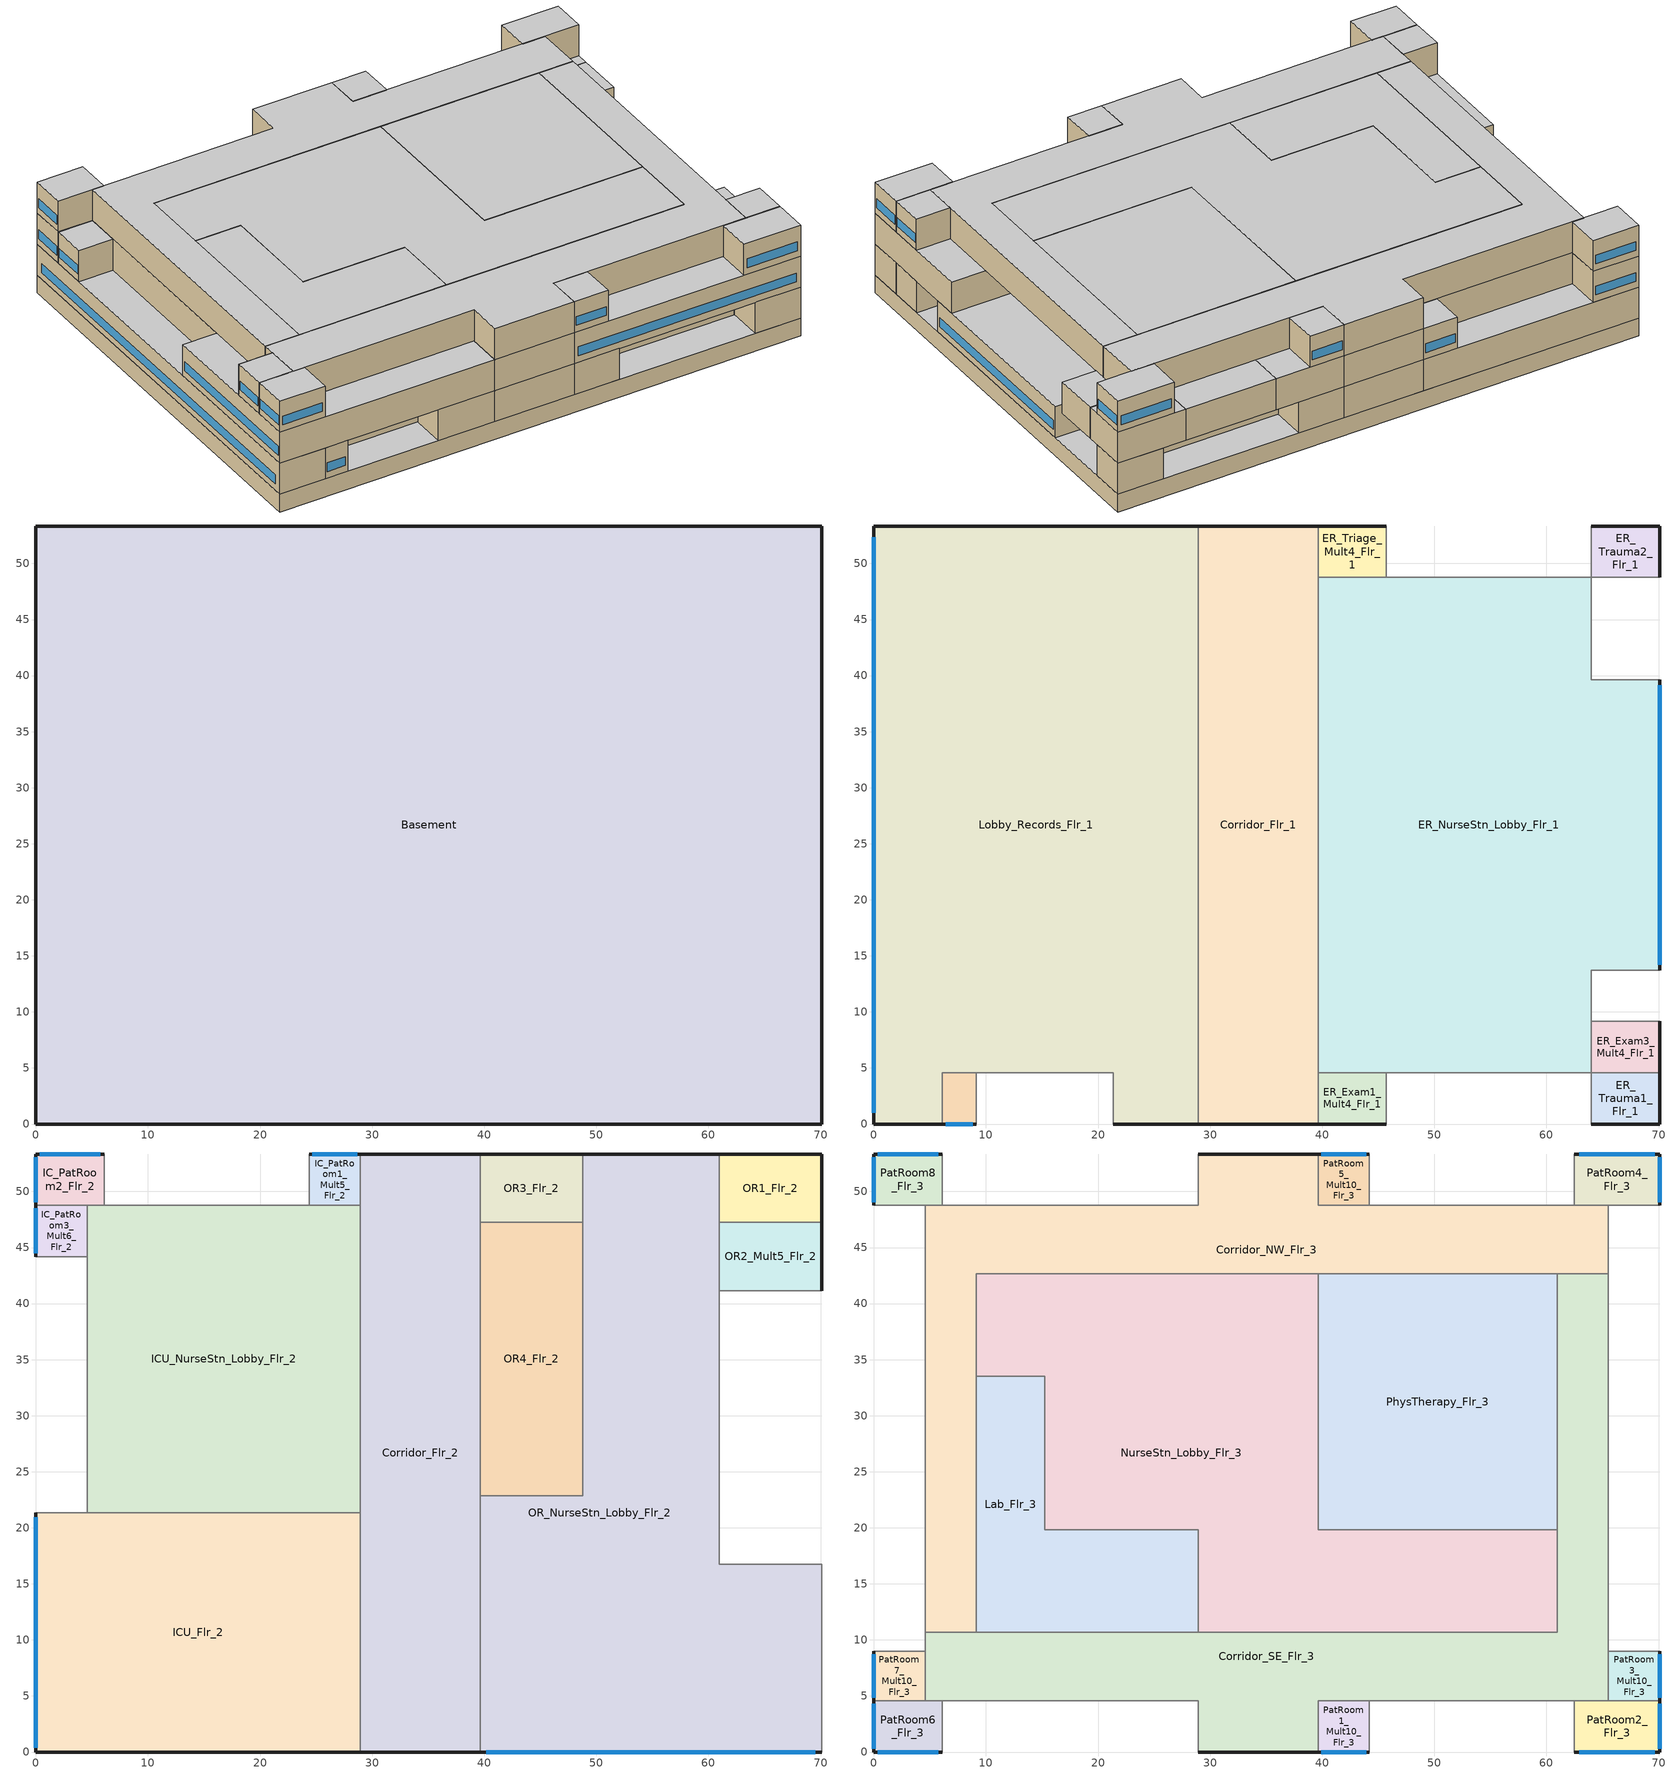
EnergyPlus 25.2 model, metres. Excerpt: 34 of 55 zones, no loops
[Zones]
Basement
 floor ground (ext-slab): 70.1,53.34 70.1,0 0,0 0,53.34 z-2.44
 wall ground (Underground Wall Non-res): 70.1,0 70.1,53.34 0,53.34 0,0 70.1,0 z-2.44:0
 ceiling adiabatic (INT-FLOOR-UNDERSIDE): 0,0 70.1,0 70.1,53.34 0,53.34 z0
Corridor_Flr_1
 floor adiabatic (INT-FLOOR-TOPSIDE): 39.62,53.34 39.62,0 28.96,0 28.96,53.34 z0
 wall outside (Mass Non-res Ext Wall): 39.62,53.34 28.96,53.34 / 28.96,0 39.62,0 z0:4.27
 wall to Lobby_Records_Flr_1 (AIR-WALL): 28.96,53.34 28.96,15.24 z0:4.27
 wall to Lobby_Records_Flr_1 (int-walls): 28.96,15.24 28.96,0 z0:4.27
 wall adiabatic (int-walls): 39.62,0 39.62,53.34 z0:4.27
 ceiling adiabatic (INT-FLOOR-UNDERSIDE): 28.96,53.34 28.96,0 39.62,0 39.62,53.34 z4.27
ER_Exam1_Mult4_Flr_1
 floor adiabatic (INT-FLOOR-TOPSIDE): 45.72,4.57 45.72,0 39.62,0 39.62,4.57 z0
 wall outside (Mass Non-res Ext Wall): 39.62,0 45.72,0 z0:4.27
 wall adiabatic (int-walls): 45.72,0 45.72,4.57 39.62,4.57 39.62,0 z0:4.27
 ceiling adiabatic (INT-FLOOR-UNDERSIDE): 39.62,4.57 39.62,0 45.72,0 45.72,4.57 z4.27
ER_Trauma1_Flr_1
 floor adiabatic (INT-FLOOR-TOPSIDE): 70.1,4.57 70.1,0 64.01,0 64.01,4.57 z0
 wall outside (Mass Non-res Ext Wall): 64.01,0 70.1,0 70.1,4.57 z0:4.27
 wall adiabatic (int-walls): 70.1,4.57 64.01,4.57 64.01,0 z0:4.27
 ceiling adiabatic (INT-FLOOR-UNDERSIDE): 64.01,4.57 64.01,0 70.1,0 70.1,4.57 z4.27
ER_Exam3_Mult4_Flr_1
 floor adiabatic (INT-FLOOR-TOPSIDE): 70.1,9.14 70.1,4.57 64.01,4.57 64.01,9.14 z0
 wall outside (Mass Non-res Ext Wall): 70.1,4.57 70.1,9.14 z0:4.27
 wall adiabatic (int-walls): 70.1,9.14 64.01,9.14 64.01,4.57 70.1,4.57 z0:4.27
 ceiling adiabatic (INT-FLOOR-UNDERSIDE): 64.01,9.14 64.01,4.57 70.1,4.57 70.1,9.14 z4.27
ER_Trauma2_Flr_1
 floor adiabatic (INT-FLOOR-TOPSIDE): 70.1,53.34 70.1,48.77 64.01,48.77 64.01,53.34 z0
 wall outside (Mass Non-res Ext Wall): 70.1,48.77 70.1,53.34 64.01,53.34 z0:4.27
 wall adiabatic (int-walls): 64.01,53.34 64.01,48.77 70.1,48.77 z0:4.27
 ceiling adiabatic (INT-FLOOR-UNDERSIDE): 64.01,53.34 64.01,48.77 70.1,48.77 70.1,53.34 z4.27
ER_Triage_Mult4_Flr_1
 floor adiabatic (INT-FLOOR-TOPSIDE): 45.72,53.34 45.72,48.77 39.62,48.77 39.62,53.34 z0
 wall outside (Mass Non-res Ext Wall): 45.72,53.34 39.62,53.34 z0:4.27
 wall adiabatic (int-walls): 39.62,53.34 39.62,48.77 45.72,48.77 45.72,53.34 z0:4.27
 ceiling adiabatic (INT-FLOOR-UNDERSIDE): 39.62,53.34 39.62,48.77 45.72,48.77 45.72,53.34 z4.27
ER_NurseStn_Lobby_Flr_1
 floor adiabatic (INT-FLOOR-TOPSIDE): 39.62,4.57 39.62,48.77 64.01,48.77 64.01,39.62 70.1,39.62 70.1,13.72 64.01,13.72 64.01,4.57 z0
 wall outside (Mass Non-res Ext Wall): 70.1,13.72 70.1,39.62 z0:4.27
 wall adiabatic (int-walls): 70.1,39.62 64.01,39.62 64.01,48.77 39.62,48.77 39.62,4.57 64.01,4.57 64.01,13.72 70.1,13.72 z0:4.27
 window (Window Non-res Fixed): 70.1,14.2 70.1,39.14 z0.91:2.13
 ceiling adiabatic (INT-FLOOR-UNDERSIDE): 39.62,4.57 64.01,4.57 64.01,13.72 70.1,13.72 70.1,39.62 64.01,39.62 64.01,48.77 39.62,48.77 z4.27
Lobby_Records_Flr_1
 floor adiabatic (INT-FLOOR-TOPSIDE): 0,0 0,53.34 28.96,53.34 28.96,0 21.34,0 21.34,4.57 6.1,4.57 6.1,0 z0
 wall outside (Mass Non-res Ext Wall): 21.34,0 28.96,0 / 28.96,53.34 0,53.34 0,0 6.1,0 z0:4.27
 wall adiabatic (int-walls): 6.1,0 6.1,4.57 21.34,4.57 21.34,0 z0:4.27
 window (Window Non-res Fixed): 0,52.34 0,1 z0.91:2.13
 ceiling adiabatic (INT-FLOOR-UNDERSIDE): 0,0 6.1,0 6.1,4.57 21.34,4.57 21.34,0 28.96,0 28.96,53.34 0,53.34 z4.27
Office1_Mult4_Flr_1
 floor adiabatic (INT-FLOOR-TOPSIDE): 9.14,4.57 9.14,0 6.1,0 6.1,4.57 z0
 wall outside (Mass Non-res Ext Wall): 6.1,0 9.14,0 z0:4.27
 wall adiabatic (int-walls): 9.14,0 9.14,4.57 6.1,4.57 6.1,0 z0:4.27
 window (Window Non-res Fixed): 6.41,0 8.84,0 z0.91:2.13
 ceiling adiabatic (INT-FLOOR-UNDERSIDE): 6.1,4.57 6.1,0 9.14,0 9.14,4.57 z4.27
Corridor_Flr_2
 floor adiabatic (INT-FLOOR-TOPSIDE): 39.62,53.34 39.62,0 28.96,0 28.96,53.34 z4.27
 wall outside (Mass Non-res Ext Wall): 39.62,53.34 28.96,53.34 / 28.96,0 39.62,0 z4.27:8.54
 wall adiabatic (int-walls): 39.62,0 39.62,53.34 / 28.96,53.34 28.96,0 z4.27:8.54
 ceiling adiabatic (INT-FLOOR-UNDERSIDE): 28.96,53.34 28.96,0 39.62,0 39.62,53.34 z8.54
ICU_Flr_2
 floor adiabatic (INT-FLOOR-TOPSIDE): 28.96,21.34 28.96,0 0,0 0,21.34 z4.27
 wall outside (Mass Non-res Ext Wall): 0,21.34 0,0 28.96,0 z4.27:8.54
 wall adiabatic (int-walls): 28.96,0 28.96,21.34 0,21.34 z4.27:8.54
 window (Window Non-res Fixed): 0,20.94 0,0.4 z5.18:6.4
 ceiling adiabatic (INT-FLOOR-UNDERSIDE): 0,21.34 0,0 28.96,0 28.96,21.34 z8.54
ICU_NurseStn_Lobby_Flr_2
 floor adiabatic (INT-FLOOR-TOPSIDE): 4.57,21.34 4.57,48.77 28.96,48.77 28.96,21.34 z4.27
 wall adiabatic (int-walls): 28.96,21.34 28.96,48.77 4.57,48.77 4.57,21.34 28.96,21.34 z4.27:8.54
 ceiling adiabatic (INT-FLOOR-UNDERSIDE): 4.57,21.34 28.96,21.34 28.96,48.77 4.57,48.77 z8.54
IC_PatRoom1_Mult5_Flr_2
 floor adiabatic (INT-FLOOR-TOPSIDE): 28.96,53.34 28.96,48.77 24.38,48.77 24.38,53.34 z4.27
 wall outside (Mass Non-res Ext Wall): 28.96,53.34 24.38,53.34 z4.27:8.54
 wall adiabatic (int-walls): 24.38,53.34 24.38,48.77 28.96,48.77 28.96,53.34 z4.27:8.54
 window (Window Non-res Fixed): 28.68,53.34 24.66,53.34 z5.18:6.4
 ceiling adiabatic (INT-FLOOR-UNDERSIDE): 24.38,53.34 24.38,48.77 28.96,48.77 28.96,53.34 z8.54
IC_PatRoom2_Flr_2
 floor adiabatic (INT-FLOOR-TOPSIDE): 6.1,53.34 6.1,48.77 0,48.77 0,53.34 z4.27
 wall outside (Mass Non-res Ext Wall): 6.1,53.34 0,53.34 0,48.77 z4.27:8.54
 wall adiabatic (int-walls): 0,48.77 6.1,48.77 6.1,53.34 z4.27:8.54
 window (Window Non-res Fixed): 5.73,53.34 0.37,53.34 / 0,53.07 0,49.04 z5.18:6.4
 ceiling adiabatic (INT-FLOOR-UNDERSIDE): 0,53.34 0,48.77 6.1,48.77 6.1,53.34 z8.54
IC_PatRoom3_Mult6_Flr_2
 floor adiabatic (INT-FLOOR-TOPSIDE): 4.57,48.77 4.57,44.2 0,44.2 0,48.77 z4.27
 wall outside (Mass Non-res Ext Wall): 0,48.77 0,44.2 z4.27:8.54
 wall adiabatic (int-walls): 0,44.2 4.57,44.2 4.57,48.77 0,48.77 z4.27:8.54
 window (Window Non-res Fixed): 0,48.49 0,44.47 z5.18:6.4
 ceiling adiabatic (INT-FLOOR-UNDERSIDE): 0,48.77 0,44.2 4.57,44.2 4.57,48.77 z8.54
OR1_Flr_2
 floor adiabatic (INT-FLOOR-TOPSIDE): 70.1,53.34 70.1,47.24 60.96,47.24 60.96,53.34 z4.27
 wall outside (Mass Non-res Ext Wall): 70.1,47.24 70.1,53.34 60.96,53.34 z4.27:8.54
 wall adiabatic (int-walls): 60.96,53.34 60.96,47.24 70.1,47.24 z4.27:8.54
 ceiling adiabatic (INT-FLOOR-UNDERSIDE): 60.96,53.34 60.96,47.24 70.1,47.24 70.1,53.34 z8.54
OR2_Mult5_Flr_2
 floor adiabatic (INT-FLOOR-TOPSIDE): 70.1,47.24 70.1,41.15 60.96,41.15 60.96,47.24 z4.27
 wall outside (Mass Non-res Ext Wall): 70.1,41.15 70.1,47.24 z4.27:8.54
 wall adiabatic (int-walls): 70.1,47.24 60.96,47.24 60.96,41.15 70.1,41.15 z4.27:8.54
 ceiling adiabatic (INT-FLOOR-UNDERSIDE): 60.96,47.24 60.96,41.15 70.1,41.15 70.1,47.24 z8.54
OR3_Flr_2
 floor adiabatic (INT-FLOOR-TOPSIDE): 48.77,53.34 48.77,47.24 39.62,47.24 39.62,53.34 z4.27
 wall outside (Mass Non-res Ext Wall): 48.77,53.34 39.62,53.34 z4.27:8.54
 wall adiabatic (int-walls): 39.62,53.34 39.62,47.24 48.77,47.24 48.77,53.34 z4.27:8.54
 ceiling adiabatic (INT-FLOOR-UNDERSIDE): 39.62,53.34 39.62,47.24 48.77,47.24 48.77,53.34 z8.54
OR4_Flr_2
 floor adiabatic (INT-FLOOR-TOPSIDE): 48.77,47.24 48.77,22.86 39.62,22.86 39.62,47.24 z4.27
 wall adiabatic (int-walls): 48.77,22.86 48.77,47.24 39.62,47.24 39.62,22.86 48.77,22.86 z4.27:8.54
 ceiling adiabatic (INT-FLOOR-UNDERSIDE): 39.62,47.24 39.62,22.86 48.77,22.86 48.77,47.24 z8.54
OR_NurseStn_Lobby_Flr_2
 floor adiabatic (INT-FLOOR-TOPSIDE): 39.62,0 39.62,22.86 48.77,22.86 48.77,53.34 60.96,53.34 60.96,16.76 70.1,16.76 70.1,0 z4.27
 wall outside (Mass Non-res Ext Wall): 60.96,53.34 48.77,53.34 / 39.62,0 70.1,0 z4.27:8.54
 wall adiabatic (int-walls): 70.1,0 70.1,16.76 60.96,16.76 60.96,53.34 / 48.77,53.34 48.77,22.86 39.62,22.86 39.62,0 z4.27:8.54
 window (Window Non-res Fixed): 40.2,0 69.53,0 z5.18:6.4
 ceiling adiabatic (INT-FLOOR-UNDERSIDE): 39.62,0 70.1,0 70.1,16.76 60.96,16.76 60.96,53.34 48.77,53.34 48.77,22.86 39.62,22.86 z8.54
Corridor_NW_Flr_3
 floor adiabatic (INT-FLOOR-TOPSIDE): 4.57,10.67 4.57,48.77 28.96,48.77 28.96,53.34 39.62,53.34 39.62,48.77 65.53,48.77 65.53,42.67 9.14,42.67 9.14,10.67 z8.54
 wall outside (Mass Non-res Ext Wall): 39.62,53.34 28.96,53.34 z8.54:12.8
 wall to NurseStn_Lobby_Flr_3 (AIR-WALL): 9.14,33.58 9.14,42.67 39.62,42.67 z8.54:12.8
 wall adiabatic (int-walls): 28.96,53.34 28.96,48.77 4.57,48.77 4.57,10.67 / 65.53,42.67 65.53,48.77 39.62,48.77 39.62,53.34 z8.54:12.8
 wall to PhysTherapy_Flr_3 (int-walls): 39.62,42.67 60.96,42.67 z8.54:12.8
 wall to Lab_Flr_3 (int-walls): 9.14,10.67 9.14,33.58 z8.54:12.8
 wall to Corridor_SE_Flr_3 (AIR-WALL): 60.96,42.67 65.53,42.67 / 4.57,10.67 9.14,10.67 z8.54:12.8
 ceiling adiabatic (INT-FLOOR-UNDERSIDE): 4.57,10.67 9.14,10.67 9.14,42.67 65.53,42.67 65.53,48.77 39.62,48.77 39.62,53.34 28.96,53.34 28.96,48.77 4.57,48.77 z12.8
Corridor_SE_Flr_3
 floor adiabatic (INT-FLOOR-TOPSIDE): 4.57,4.57 4.57,10.67 60.96,10.67 60.96,42.67 65.53,42.67 65.53,4.57 39.62,4.57 39.62,0 28.96,0 28.96,4.57 z8.54
 wall outside (Mass Non-res Ext Wall): 28.96,0 39.62,0 z8.54:12.8
 wall adiabatic (int-walls): 39.62,0 39.62,4.57 65.53,4.57 65.53,42.67 / 4.57,10.67 4.57,4.57 28.96,4.57 28.96,0 z8.54:12.8
 wall to NurseStn_Lobby_Flr_3 (AIR-WALL): 60.96,19.81 60.96,10.67 28.96,10.67 z8.54:12.8
 wall to PhysTherapy_Flr_3 (int-walls): 60.96,42.67 60.96,19.81 z8.54:12.8
 wall to Lab_Flr_3 (int-walls): 28.96,10.67 9.14,10.67 z8.54:12.8
 ceiling adiabatic (INT-FLOOR-UNDERSIDE): 4.57,4.57 28.96,4.57 28.96,0 39.62,0 39.62,4.57 65.53,4.57 65.53,42.67 60.96,42.67 60.96,10.67 4.57,10.67 z12.8
Lab_Flr_3
 floor adiabatic (INT-FLOOR-TOPSIDE): 9.14,33.53 15.24,33.53 15.24,19.81 28.96,19.81 28.96,10.67 9.14,10.67 z8.54
 wall to NurseStn_Lobby_Flr_3 (int-walls): 28.96,10.67 28.96,19.81 15.24,19.81 15.24,33.53 9.14,33.53 z8.54:12.8
 ceiling adiabatic (INT-FLOOR-UNDERSIDE): 9.14,33.53 9.14,10.67 28.96,10.67 28.96,19.81 15.24,19.81 15.24,33.53 z12.8
NurseStn_Lobby_Flr_3
 floor adiabatic (INT-FLOOR-TOPSIDE): 9.14,42.67 39.62,42.67 39.62,19.81 60.96,19.81 60.96,10.67 28.96,10.67 28.96,19.81 15.24,19.81 15.24,33.53 9.14,33.53 z8.54
 wall to PhysTherapy_Flr_3 (int-walls): 60.96,19.81 39.62,19.81 39.62,42.67 z8.54:12.8
 ceiling adiabatic (INT-FLOOR-UNDERSIDE): 9.14,42.67 9.14,33.53 15.24,33.53 15.24,19.81 28.96,19.81 28.96,10.67 60.96,10.67 60.96,19.81 39.62,19.81 39.62,42.67 z12.8
PatRoom1_Mult10_Flr_3
 floor adiabatic (INT-FLOOR-TOPSIDE): 44.2,4.57 44.2,0 39.62,0 39.62,4.57 z8.54
 wall outside (Mass Non-res Ext Wall): 39.62,0 44.2,0 z8.54:12.8
 wall adiabatic (int-walls): 44.2,0 44.2,4.57 39.62,4.57 39.62,0 z8.54:12.8
 window (Window Res Fixed): 39.9,0 43.92,0 z9.45:10.67
 ceiling adiabatic (INT-FLOOR-UNDERSIDE): 39.62,4.57 39.62,0 44.2,0 44.2,4.57 z12.8
PatRoom2_Flr_3
 floor adiabatic (INT-FLOOR-TOPSIDE): 70.1,4.57 70.1,0 62.48,0 62.48,4.57 z8.54
 wall outside (Mass Non-res Ext Wall): 62.48,0 70.1,0 70.1,4.57 z8.54:12.8
 wall adiabatic (int-walls): 70.1,4.57 62.48,4.57 62.48,0 z8.54:12.8
 window (Window Res Fixed): 70.1,0.27 70.1,4.3 / 62.94,0 69.65,0 z9.45:10.67
 ceiling adiabatic (INT-FLOOR-UNDERSIDE): 62.48,4.57 62.48,0 70.1,0 70.1,4.57 z12.8
PatRoom3_Mult10_Flr_3
 floor adiabatic (INT-FLOOR-TOPSIDE): 70.1,8.99 70.1,4.57 65.53,4.57 65.53,8.99 z8.54
 wall outside (Mass Non-res Ext Wall): 70.1,4.57 70.1,8.99 z8.54:12.8
 wall adiabatic (int-walls): 70.1,8.99 65.53,8.99 65.53,4.57 70.1,4.57 z8.54:12.8
 window (Window Res Fixed): 70.1,4.84 70.1,8.73 z9.45:10.67
 ceiling adiabatic (INT-FLOOR-UNDERSIDE): 65.53,8.99 65.53,4.57 70.1,4.57 70.1,8.99 z12.8
PatRoom4_Flr_3
 floor adiabatic (INT-FLOOR-TOPSIDE): 70.1,53.34 70.1,48.77 62.48,48.77 62.48,53.34 z8.54
 wall outside (Mass Non-res Ext Wall): 70.1,48.77 70.1,53.34 62.48,53.34 z8.54:12.8
 wall adiabatic (int-walls): 62.48,53.34 62.48,48.77 70.1,48.77 z8.54:12.8
 window (Window Res Fixed): 70.1,49.04 70.1,53.07 / 69.65,53.34 62.94,53.34 z9.45:10.67
 ceiling adiabatic (INT-FLOOR-UNDERSIDE): 62.48,53.34 62.48,48.77 70.1,48.77 70.1,53.34 z12.8
PatRoom5_Mult10_Flr_3
 floor adiabatic (INT-FLOOR-TOPSIDE): 44.2,53.34 44.2,48.77 39.62,48.77 39.62,53.34 z8.54
 wall outside (Mass Non-res Ext Wall): 44.2,53.34 39.62,53.34 z8.54:12.8
 wall adiabatic (int-walls): 39.62,53.34 39.62,48.77 44.2,48.77 44.2,53.34 z8.54:12.8
 window (Window Res Fixed): 43.92,53.34 39.9,53.34 z9.45:10.67
 ceiling adiabatic (INT-FLOOR-UNDERSIDE): 39.62,53.34 39.62,48.77 44.2,48.77 44.2,53.34 z12.8
PatRoom6_Flr_3
 floor adiabatic (INT-FLOOR-TOPSIDE): 6.1,4.57 6.1,0 0,0 0,4.57 z8.54
 wall outside (Mass Non-res Ext Wall): 0,4.57 0,0 6.1,0 z8.54:12.8
 wall adiabatic (int-walls): 6.1,0 6.1,4.57 0,4.57 z8.54:12.8
 window (Window Res Fixed): 0.37,0 5.73,0 / 0,4.3 0,0.27 z9.45:10.67
 ceiling adiabatic (INT-FLOOR-UNDERSIDE): 0,4.57 0,0 6.1,0 6.1,4.57 z12.8
PatRoom7_Mult10_Flr_3
 floor adiabatic (INT-FLOOR-TOPSIDE): 4.57,8.99 4.57,4.57 0,4.57 0,8.99 z8.54
 wall outside (Mass Non-res Ext Wall): 0,8.99 0,4.57 z8.54:12.8
 wall adiabatic (int-walls): 0,4.57 4.57,4.57 4.57,8.99 0,8.99 z8.54:12.8
 window (Window Res Fixed): 0,8.73 0,4.84 z9.45:10.67
 ceiling adiabatic (INT-FLOOR-UNDERSIDE): 0,8.99 0,4.57 4.57,4.57 4.57,8.99 z12.8
PatRoom8_Flr_3
 floor adiabatic (INT-FLOOR-TOPSIDE): 6.1,53.34 6.1,48.77 0,48.77 0,53.34 z8.54
 wall outside (Mass Non-res Ext Wall): 6.1,53.34 0,53.34 0,48.77 z8.54:12.8
 wall adiabatic (int-walls): 0,48.77 6.1,48.77 6.1,53.34 z8.54:12.8
 window (Window Res Fixed): 5.73,53.34 0.37,53.34 / 0,53.07 0,49.04 z9.45:10.67
 ceiling adiabatic (INT-FLOOR-UNDERSIDE): 0,53.34 0,48.77 6.1,48.77 6.1,53.34 z12.8
PhysTherapy_Flr_3
 floor adiabatic (INT-FLOOR-TOPSIDE): 60.96,42.67 60.96,19.81 39.62,19.81 39.62,42.67 z8.54
 ceiling adiabatic (INT-FLOOR-UNDERSIDE): 39.62,42.67 39.62,19.81 60.96,19.81 60.96,42.67 z12.8
[Building]
Ref Bldg Hospital New2004_v1.3_5.0: Loads convergence tolerance value=0.04; Maximum number of warmup days=25; Minimum number of warmup days=6; North axis=0; Solar distribution=FullInteriorAndExterior; Temperature convergence tolerance value=0.2; Terrain=City
[Site:GroundTemperature:BuildingSurface]
19.527, 19.502, 19.536, 19.598, 20.002, 21.64, 22.225, 22.375, 21.449, 20.121, 19.802, 19.633
[Site:Location]
USA IL-CHICAGO-OHARE: Elevation=190; Latitude=41.77; Longitude=-87.75; Time zone=-6
[Site:WaterMainsTemperature]
Annual average outdoor air temperature=9.69; Calculation method=Correlation; Maximum difference in monthly average outdoor air temperatures=28.1
[SizingPeriod:DesignDay] Barometric pressure=99063; Day of month=21; Daylight saving time indicator=No; Humidity condition type=WetBulb; Rain indicator=No; Snow indicator=No; Solar model indicator=ASHRAEClearSky
Name | Daily dry bulb temperature range | Day type | Maximum dry bulb temperature | Month | Sky clearness | Wetbulb or dewpoint at maximum dry bulb | Wind direction | Wind speed
CHICAGO Ann Clg .4% Condns WB=>MDB | 10.7 | SummerDesignDay | 31.2 | 7 | 1 | 25.5 | 230 | 5.3
CHICAGO Ann Htg 99.6% Condns DB | 0 | WinterDesignDay | -20.6 | 1 | 0 | -20.6 | 270 | 4.9
[Construction]
AIR-WALL: MAT-AIR-WALL
INT-FLOOR-TOPSIDE: MAT-CC05 4 HW CONCRETE, CP02 CARPET PAD
INT-FLOOR-UNDERSIDE: CP02 CARPET PAD, MAT-CC05 4 HW CONCRETE
InteriorFurnishings: Std Wood 6inch
Mass Non-res Ext Wall: 1IN Stucco, 8IN Concrete HW, Mass NonRes Wall Insulation, 1/2IN Gypsum
Underground Wall Non-res: 8IN Concrete HW, UGWall NonRes Insulation
Window Non-res Fixed: NonRes Fixed Assembly Window
Window Res Fixed: Res Fixed Assembly Window
ext-slab: HW CONCRETE
int-walls: 1/2IN Gypsum, 1/2IN Gypsum
[Material] Thermal absorptance=0.9
Name | Conductivity | Density | Roughness | Solar absorptance | Specific heat | Thickness | Visible absorptance
1/2IN Gypsum | 0.16 | 784.9 | Smooth | 0.92 | 830 | 0.0127 | 0.92
1IN Stucco | 0.6918 | 1858 | Smooth | 0.92 | 837 | 0.0253 | 0.92
8IN CONCRETE HW | 1.311 | 2240 | Rough | 0.7 | 836.8 | 0.2032 | 0.7
HW CONCRETE; MAT-CC05 4 HW CONCRETE | 1.311 | 2240 | Rough | 0.7 | 836.8 | 0.1016 | 0.7
Mass NonRes Wall Insulation | 0.049 | 265 | MediumRough | 0.7 | 836.8 | 0.0495495 | 0.7
Std Wood 6inch | 0.12 | 540 | MediumSmooth | 0.7 | 1210 | 0.15 | 0.7
UGWall NonRes Insulation | 0.049 | 265 | MediumRough | 0.7 | 836.8 | 0.0001 | 0.7
[Material:NoMass] Solar absorptance=0.7; Thermal absorptance=0.9
Name | Roughness | Thermal resistance | Visible absorptance
CP02 CARPET PAD | VeryRough | 0.2165 | 0.8
MAT-AIR-WALL | Rough | 0.207949
[WindowMaterial:SimpleGlazingSystem] Solar heat gain coefficient=0.39; U factor=3.23646
NonRes Fixed Assembly Window; Res Fixed Assembly Window
[AvailabilityManager:NightCycle] Applicability schedule=ALWAYS_ON; Control type=CycleOnAny; Cycling run time=1800; Cycling run time control type=FixedRunTime; Fan schedule=HVACOperationSchd; Thermostat tolerance=1
CAV_1 Availability Manager; CAV_2 Availability Manager; VAV_1 Availability Manager; VAV_2 Availability Manager
[ElectricEquipment] Design level calculation method=Watts/Area; End use subcategory=MiscPlug; Fraction latent=0; Fraction lost=0; Fraction radiant=0.5
Name | Schedule | Watts per floor area | Zone or zonelist or space or spacelist
Basement_MiscPlug_Equip | ADMIN_EQUIP_SCH | 8.07 | Basement
ER_Exam1_Mult4_Flr_1_MiscPlug_Equip | CRITICAL_EQUIP_SCH | 16.04 | ER_Exam1_Mult4_Flr_1
ER_Exam3_Mult4_Flr_1_MiscPlug_Equip | CRITICAL_EQUIP_SCH | 16.04 | ER_Exam3_Mult4_Flr_1
ER_NurseStn_Lobby_Flr_1_MiscPlug_Equip | ADMIN_EQUIP_SCH | 14.63 | ER_NurseStn_Lobby_Flr_1
ER_Trauma1_Flr_1_MiscPlug_Equip | CRITICAL_EQUIP_SCH | 43.04 | ER_Trauma1_Flr_1
ER_Trauma2_Flr_1_MiscPlug_Equip | CRITICAL_EQUIP_SCH | 43.04 | ER_Trauma2_Flr_1
ER_Triage_Mult4_Flr_1_MiscPlug_Equip | CRITICAL_EQUIP_SCH | 29.05 | ER_Triage_Mult4_Flr_1
ICU_Flr_2_MiscPlug_Equip | CRITICAL_EQUIP_SCH | 32.28 | ICU_Flr_2
ICU_NurseStn_Lobby_Flr_2_MiscPlug_Equip | ADMIN_EQUIP_SCH | 21.52 | ICU_NurseStn_Lobby_Flr_2
IC_PatRoom1_Mult5_Flr_2_MiscPlug_Equip | CRITICAL_EQUIP_SCH | 32.28 | IC_PatRoom1_Mult5_Flr_2
IC_PatRoom2_Flr_2_MiscPlug_Equip | CRITICAL_EQUIP_SCH | 32.28 | IC_PatRoom2_Flr_2
IC_PatRoom3_Mult6_Flr_2_MiscPlug_Equip | CRITICAL_EQUIP_SCH | 32.28 | IC_PatRoom3_Mult6_Flr_2
Lab_Flr_3_MiscPlug_Equip | ADMIN_EQUIP_SCH | 43.04 | Lab_Flr_3
Lobby_Records_Flr_1_MiscPlug_Equip | ADMIN_EQUIP_SCH | 1.08 | Lobby_Records_Flr_1
NurseStn_Lobby_Flr_3_MiscPlug_Equip | ADMIN_EQUIP_SCH | 11.19 | NurseStn_Lobby_Flr_3
OR1_Flr_2_MiscPlug_Equip | CRITICAL_EQUIP_SCH | 43.04 | OR1_Flr_2
OR2_Mult5_Flr_2_MiscPlug_Equip | CRITICAL_EQUIP_SCH | 43.04 | OR2_Mult5_Flr_2
OR3_Flr_2_MiscPlug_Equip | CRITICAL_EQUIP_SCH | 43.04 | OR3_Flr_2
OR4_Flr_2_MiscPlug_Equip | CRITICAL_EQUIP_SCH | 43.04 | OR4_Flr_2
OR_NurseStn_Lobby_Flr_2_MiscPlug_Equip | ADMIN_EQUIP_SCH | 11.19 | OR_NurseStn_Lobby_Flr_2
Office1_Mult4_Flr_1_MiscPlug_Equip | ADMIN_EQUIP_SCH | 10.76 | Office1_Mult4_Flr_1
PatRoom1_Mult10_Flr_3_MiscPlug_Equip | CRITICAL_EQUIP_SCH | 21.52 | PatRoom1_Mult10_Flr_3
PatRoom2_Flr_3_MiscPlug_Equip | CRITICAL_EQUIP_SCH | 21.52 | PatRoom2_Flr_3
PatRoom3_Mult10_Flr_3_MiscPlug_Equip | CRITICAL_EQUIP_SCH | 21.52 | PatRoom3_Mult10_Flr_3
PatRoom4_Flr_3_MiscPlug_Equip | CRITICAL_EQUIP_SCH | 21.52 | PatRoom4_Flr_3
PatRoom5_Mult10_Flr_3_MiscPlug_Equip | CRITICAL_EQUIP_SCH | 21.52 | PatRoom5_Mult10_Flr_3
PatRoom6_Flr_3_MiscPlug_Equip | CRITICAL_EQUIP_SCH | 21.52 | PatRoom6_Flr_3
PatRoom7_Mult10_Flr_3_MiscPlug_Equip | CRITICAL_EQUIP_SCH | 21.52 | PatRoom7_Mult10_Flr_3
PatRoom8_Flr_3_MiscPlug_Equip | CRITICAL_EQUIP_SCH | 21.52 | PatRoom8_Flr_3
PhysTherapy_Flr_3_MiscPlug_Equip | ADMIN_EQUIP_SCH | 16.14 | PhysTherapy_Flr_3
[Exterior:FuelEquipment]
Elevators: Design level=162963; End use subcategory=Elevators; Fuel use type=Electricity; Schedule=BLDG_ELEVATORS
[Exterior:Lights]
Exterior Facade Lighting: Control option=AstronomicalClock; Design level=15409; End use subcategory=Exterior Facade Lighting; Schedule=ALWAYS_ON
[InternalMass] Construction=InteriorFurnishings
Name | Zone or zonelist | Surface area
Basement Internal Mass | Basement | 7478.69
Corridor_Flr_1 Internal Mass | Corridor_Flr_1 | 1138.06
Corridor_Flr_2 Internal Mass | Corridor_Flr_2 | 1138.06
Corridor_NW_Flr_3 Internal Mass | Corridor_NW_Flr_3 | 1133.42
Corridor_SE_Flr_3 Internal Mass | Corridor_SE_Flr_3 | 1133.42
ER_Exam1_Mult4_Flr_1 Internal Mass | ER_Exam1_Mult4_Flr_1 | 55.7418
ER_Exam3_Mult4_Flr_1 Internal Mass | ER_Exam3_Mult4_Flr_1 | 55.7418
ER_NurseStn_Lobby_Flr_1 Internal Mass | ER_NurseStn_Lobby_Flr_1 | 2471.22
ER_Trauma1_Flr_1 Internal Mass | ER_Trauma1_Flr_1 | 55.7418
ER_Trauma2_Flr_1 Internal Mass | ER_Trauma2_Flr_1 | 55.7418
ER_Triage_Mult4_Flr_1 Internal Mass | ER_Triage_Mult4_Flr_1 | 55.7418
ICU_Flr_2 Internal Mass | ICU_Flr_2 | 1235.93
ICU_NurseStn_Lobby_Flr_2 Internal Mass | ICU_NurseStn_Lobby_Flr_2 | 1337.54
IC_PatRoom1_Mult5_Flr_2 Internal Mass | IC_PatRoom1_Mult5_Flr_2 | 41.8064
IC_PatRoom2_Flr_2 Internal Mass | IC_PatRoom2_Flr_2 | 55.7418
IC_PatRoom3_Mult6_Flr_2 Internal Mass | IC_PatRoom3_Mult6_Flr_2 | 41.8064
Lab_Flr_3 Internal Mass | Lab_Flr_3 | 529.5473
Lobby_Records_Flr_1 Internal Mass | Lobby_Records_Flr_1 | 2949.62
NurseStn_Lobby_Flr_3 Internal Mass | NurseStn_Lobby_Flr_3 | 1811.61
OR1_Flr_2 Internal Mass | OR1_Flr_2 | 111.4836
OR2_Mult5_Flr_2 Internal Mass | OR2_Mult5_Flr_2 | 111.4836
OR3_Flr_2 Internal Mass | OR3_Flr_2 | 111.4836
OR4_Flr_2 Internal Mass | OR4_Flr_2 | 445.9346
OR_NurseStn_Lobby_Flr_2 Internal Mass | OR_NurseStn_Lobby_Flr_2 | 2025.29
Office1_Mult4_Flr_1 Internal Mass | Office1_Mult4_Flr_1 | 27.8709
PatRoom1_Mult10_Flr_3 Internal Mass | PatRoom1_Mult10_Flr_3 | 41.8064
PatRoom2_Flr_3 Internal Mass | PatRoom2_Flr_3 | 69.6773
PatRoom3_Mult10_Flr_3 Internal Mass | PatRoom3_Mult10_Flr_3 | 40.4165
PatRoom4_Flr_3 Internal Mass | PatRoom4_Flr_3 | 69.6773
PatRoom5_Mult10_Flr_3 Internal Mass | PatRoom5_Mult10_Flr_3 | 41.8064
PatRoom6_Flr_3 Internal Mass | PatRoom6_Flr_3 | 55.7418
PatRoom7_Mult10_Flr_3 Internal Mass | PatRoom7_Mult10_Flr_3 | 40.4165
PatRoom8_Flr_3 Internal Mass | PatRoom8_Flr_3 | 55.7418
PhysTherapy_Flr_3 Internal Mass | PhysTherapy_Flr_3 | 975.4819
[Lights] Design level calculation method=Watts/Area; End use subcategory=General; Fraction radiant=0.7; Fraction replaceable=1; Fraction visible=0.2; Return air fraction=0; Return air fraction calculated from plenum temperature=No
Name | Schedule | Watts per floor area | Zone or zonelist or space or spacelist
Basement_Lights | ADMIN_LIGHT_SCH | 11.84 | Basement
Corridor_Flr_1_Lights | ADMIN_LIGHT_SCH | 10.76 | Corridor_Flr_1
Corridor_Flr_2_Lights | ADMIN_LIGHT_SCH | 10.76 | Corridor_Flr_2
Corridor_NW_Flr_3_Lights | ADMIN_LIGHT_SCH | 10.76 | Corridor_NW_Flr_3
Corridor_SE_Flr_3_Lights | ADMIN_LIGHT_SCH | 10.76 | Corridor_SE_Flr_3
ER_Exam1_Mult4_Flr_1_Lights | CRITICAL_LIGHT_SCH | 29.05 | ER_Exam1_Mult4_Flr_1
ER_Exam3_Mult4_Flr_1_Lights | CRITICAL_LIGHT_SCH | 29.05 | ER_Exam3_Mult4_Flr_1
ER_NurseStn_Lobby_Flr_1_Lights | ADMIN_LIGHT_SCH | 12.05 | ER_NurseStn_Lobby_Flr_1
ER_Trauma1_Flr_1_Lights | CRITICAL_LIGHT_SCH | 29.05 | ER_Trauma1_Flr_1
ER_Trauma2_Flr_1_Lights | CRITICAL_LIGHT_SCH | 29.05 | ER_Trauma2_Flr_1
ER_Triage_Mult4_Flr_1_Lights | CRITICAL_LIGHT_SCH | 29.05 | ER_Triage_Mult4_Flr_1
ICU_Flr_2_Lights | CRITICAL_LIGHT_SCH | 8.61 | ICU_Flr_2
ICU_NurseStn_Lobby_Flr_2_Lights | ADMIN_LIGHT_SCH | 12.05 | ICU_NurseStn_Lobby_Flr_2
IC_PatRoom1_Mult5_Flr_2_Lights | CRITICAL_LIGHT_SCH | 8.61 | IC_PatRoom1_Mult5_Flr_2
IC_PatRoom2_Flr_2_Lights | CRITICAL_LIGHT_SCH | 8.61 | IC_PatRoom2_Flr_2
IC_PatRoom3_Mult6_Flr_2_Lights | CRITICAL_LIGHT_SCH | 8.61 | IC_PatRoom3_Mult6_Flr_2
Lab_Flr_3_Lights | ADMIN_LIGHT_SCH | 15.06 | Lab_Flr_3
Lobby_Records_Flr_1_Lights | ADMIN_LIGHT_SCH | 15.82 | Lobby_Records_Flr_1
NurseStn_Lobby_Flr_3_Lights | ADMIN_LIGHT_SCH | 12.7 | NurseStn_Lobby_Flr_3
OR1_Flr_2_Lights | CRITICAL_LIGHT_SCH | 23.67 | OR1_Flr_2
OR2_Mult5_Flr_2_Lights | CRITICAL_LIGHT_SCH | 23.67 | OR2_Mult5_Flr_2
OR3_Flr_2_Lights | CRITICAL_LIGHT_SCH | 23.67 | OR3_Flr_2
OR4_Flr_2_Lights | CRITICAL_LIGHT_SCH | 23.67 | OR4_Flr_2
OR_NurseStn_Lobby_Flr_2_Lights | ADMIN_LIGHT_SCH | 12.7 | OR_NurseStn_Lobby_Flr_2
Office1_Mult4_Flr_1_Lights | ADMIN_LIGHT_SCH | 11.84 | Office1_Mult4_Flr_1
PatRoom1_Mult10_Flr_3_Lights | CRITICAL_LIGHT_SCH | 7.53 | PatRoom1_Mult10_Flr_3
PatRoom2_Flr_3_Lights | CRITICAL_LIGHT_SCH | 7.53 | PatRoom2_Flr_3
PatRoom3_Mult10_Flr_3_Lights | CRITICAL_LIGHT_SCH | 7.53 | PatRoom3_Mult10_Flr_3
PatRoom4_Flr_3_Lights | CRITICAL_LIGHT_SCH | 7.53 | PatRoom4_Flr_3
PatRoom5_Mult10_Flr_3_Lights | CRITICAL_LIGHT_SCH | 7.53 | PatRoom5_Mult10_Flr_3
PatRoom6_Flr_3_Lights | CRITICAL_LIGHT_SCH | 7.53 | PatRoom6_Flr_3
PatRoom7_Mult10_Flr_3_Lights | CRITICAL_LIGHT_SCH | 7.53 | PatRoom7_Mult10_Flr_3
PatRoom8_Flr_3_Lights | CRITICAL_LIGHT_SCH | 7.53 | PatRoom8_Flr_3
PhysTherapy_Flr_3_Lights | ADMIN_LIGHT_SCH | 9.68 | PhysTherapy_Flr_3
[People] Activity level schedule=ACTIVITY_SCH; Air velocity schedule=AIR_VELO_SCH; Clothing insulation calculation method=ClothingInsulationSchedule; Clothing insulation schedule=CLOTHING_SCH; Enable ashrae 55 comfort warnings=No; Fraction radiant=0.3; Mean radiant temperature calculation type=EnclosureAveraged; Number of people calculation method=Area/Person; Sensible heat fraction=Autocalculate; Thermal comfort model 1 type=Fanger; Work efficiency schedule=WORK_EFF_SCH
Name | Floor area per person | Number of people schedule | Zone or zonelist or space or spacelist
Basement People | 37.1747 | ADMIN_OCC_SCH | Basement
Corridor_Flr_1 People | 92.5926 | ADMIN_OCC_SCH | Corridor_Flr_1
Corridor_Flr_2 People | 92.5926 | ADMIN_OCC_SCH | Corridor_Flr_2
Corridor_NW_Flr_3 People | 92.5926 | ADMIN_OCC_SCH | Corridor_NW_Flr_3
Corridor_SE_Flr_3 People | 92.5926 | ADMIN_OCC_SCH | Corridor_SE_Flr_3
ER_Exam1_Mult4_Flr_1 People | 4.6512 | CRITICAL_OCC_SCH | ER_Exam1_Mult4_Flr_1
ER_Exam3_Mult4_Flr_1 People | 4.6512 | CRITICAL_OCC_SCH | ER_Exam3_Mult4_Flr_1
ER_NurseStn_Lobby_Flr_1 People | 69.9301 | ADMIN_OCC_SCH | ER_NurseStn_Lobby_Flr_1
ER_Trauma1_Flr_1 People | 4.6512 | CRITICAL_OCC_SCH | ER_Trauma1_Flr_1
ER_Trauma2_Flr_1 People | 4.6512 | CRITICAL_OCC_SCH | ER_Trauma2_Flr_1
ER_Triage_Mult4_Flr_1 People | 4.6512 | CRITICAL_OCC_SCH | ER_Triage_Mult4_Flr_1
ICU_Flr_2 People | 18.5874 | CRITICAL_OCC_SCH | ICU_Flr_2
ICU_NurseStn_Lobby_Flr_2 People | 69.9301 | ADMIN_OCC_SCH | ICU_NurseStn_Lobby_Flr_2
IC_PatRoom1_Mult5_Flr_2 People | 18.5874 | CRITICAL_OCC_SCH | IC_PatRoom1_Mult5_Flr_2
IC_PatRoom2_Flr_2 People | 18.5874 | CRITICAL_OCC_SCH | IC_PatRoom2_Flr_2
IC_PatRoom3_Mult6_Flr_2 People | 18.5874 | CRITICAL_OCC_SCH | IC_PatRoom3_Mult6_Flr_2
Lab_Flr_3 People | 18.5874 | ADMIN_OCC_SCH | Lab_Flr_3
Lobby_Records_Flr_1 People | 69.9301 | ADMIN_OCC_SCH | Lobby_Records_Flr_1
NurseStn_Lobby_Flr_3 People | 69.9301 | ADMIN_OCC_SCH | NurseStn_Lobby_Flr_3
OR1_Flr_2 People | 18.5874 | CRITICAL_OCC_SCH | OR1_Flr_2
OR2_Mult5_Flr_2 People | 18.5874 | CRITICAL_OCC_SCH | OR2_Mult5_Flr_2
OR3_Flr_2 People | 18.5874 | CRITICAL_OCC_SCH | OR3_Flr_2
OR4_Flr_2 People | 18.5874 | CRITICAL_OCC_SCH | OR4_Flr_2
OR_NurseStn_Lobby_Flr_2 People | 69.9301 | ADMIN_OCC_SCH | OR_NurseStn_Lobby_Flr_2
Office1_Mult4_Flr_1 People | 13.2802 | ADMIN_OCC_SCH | Office1_Mult4_Flr_1
PatRoom1_Mult10_Flr_3 People | 18.5874 | CRITICAL_OCC_SCH | PatRoom1_Mult10_Flr_3
PatRoom2_Flr_3 People | 18.5874 | CRITICAL_OCC_SCH | PatRoom2_Flr_3
PatRoom3_Mult10_Flr_3 People | 18.5874 | CRITICAL_OCC_SCH | PatRoom3_Mult10_Flr_3
PatRoom4_Flr_3 People | 18.5874 | CRITICAL_OCC_SCH | PatRoom4_Flr_3
PatRoom5_Mult10_Flr_3 People | 18.5874 | CRITICAL_OCC_SCH | PatRoom5_Mult10_Flr_3
PatRoom6_Flr_3 People | 18.5874 | CRITICAL_OCC_SCH | PatRoom6_Flr_3
PatRoom7_Mult10_Flr_3 People | 18.5874 | CRITICAL_OCC_SCH | PatRoom7_Mult10_Flr_3
PatRoom8_Flr_3 People | 18.5874 | CRITICAL_OCC_SCH | PatRoom8_Flr_3
PhysTherapy_Flr_3 People | 18.5874 | ADMIN_OCC_SCH | PhysTherapy_Flr_3
[SetpointManager:Scheduled] Control variable=Temperature
Name | Schedule | Setpoint node or nodelist
AWHP Cool Chiller Setpoint Manager | CW-Loop-Temp-Schedule | AWHP Cool Supply Node List
HW HR-HX Setpoint Manager | HW HR-HX-Temp-Schedule | HR Loop HX Outlet Node List
HW SWH-HX Setpoint Manager | HW SWH-HX-Temp-Schedule | SWH Loop HX Outlet Node List
Scheduled HW Temp SMGR | Scheduled HW Temp | PriHeatSys Loop Ctrl List
[Zone] Floor area=Autocalculate; Part of total floor area=Yes; Type=1
Name | Multiplier
Basement; Corridor_Flr_1; Corridor_Flr_2; Corridor_NW_Flr_3; Corridor_SE_Flr_3; ER_NurseStn_Lobby_Flr_1; ER_Trauma1_Flr_1; ER_Trauma2_Flr_1; ICU_Flr_2; ICU_NurseStn_Lobby_Flr_2; IC_PatRoom2_Flr_2; Lab_Flr_3; Lobby_Records_Flr_1; NurseStn_Lobby_Flr_3; OR1_Flr_2; OR3_Flr_2; OR4_Flr_2; OR_NurseStn_Lobby_Flr_2; PatRoom2_Flr_3; PatRoom4_Flr_3; PatRoom6_Flr_3; PatRoom8_Flr_3; PhysTherapy_Flr_3 | 1
ER_Exam1_Mult4_Flr_1; ER_Exam3_Mult4_Flr_1; ER_Triage_Mult4_Flr_1; Office1_Mult4_Flr_1 | 4
IC_PatRoom1_Mult5_Flr_2; OR2_Mult5_Flr_2 | 5
IC_PatRoom3_Mult6_Flr_2 | 6
PatRoom1_Mult10_Flr_3; PatRoom3_Mult10_Flr_3; PatRoom5_Mult10_Flr_3; PatRoom7_Mult10_Flr_3 | 10
[ZoneInfiltration:DesignFlowRate] Constant term coefficient=1; Design flow rate calculation method=Flow/ExteriorWallArea; Flow rate per exterior surface area=0.000302; Schedule=INFIL_QUARTER_ON_SCH; Temperature term coefficient=0; Velocity squared term coefficient=0; Velocity term coefficient=0
Name | Zone or zonelist or space or spacelist
Corridor_Flr_1_Infiltration | Corridor_Flr_1
Corridor_Flr_2_Infiltration | Corridor_Flr_2
Corridor_NW_Flr_3_Infiltration | Corridor_NW_Flr_3
Corridor_SE_Flr_3_Infiltration | Corridor_SE_Flr_3
ER_Exam1_Mult4_Flr_1_Infiltration | ER_Exam1_Mult4_Flr_1
ER_Exam3_Mult4_Flr_1_Infiltration | ER_Exam3_Mult4_Flr_1
ER_NurseStn_Lobby_Flr_1_Infiltration | ER_NurseStn_Lobby_Flr_1
ER_Trauma1_Flr_1_Infiltration | ER_Trauma1_Flr_1
ER_Trauma2_Flr_1_Infiltration | ER_Trauma2_Flr_1
ER_Triage_Mult4_Flr_1_Infiltration | ER_Triage_Mult4_Flr_1
ICU_Flr_2_Infiltration | ICU_Flr_2
IC_PatRoom1_Mult5_Flr_2_Infiltration | IC_PatRoom1_Mult5_Flr_2
IC_PatRoom2_Flr_2_Infiltration | IC_PatRoom2_Flr_2
IC_PatRoom3_Mult6_Flr_2_Infiltration | IC_PatRoom3_Mult6_Flr_2
Lobby_Records_Flr_1_Infiltration | Lobby_Records_Flr_1
OR1_Flr_2_Infiltration | OR1_Flr_2
OR2_Mult5_Flr_2_Infiltration | OR2_Mult5_Flr_2
OR3_Flr_2_Infiltration | OR3_Flr_2
OR_NurseStn_Lobby_Flr_2_Infiltration | OR_NurseStn_Lobby_Flr_2
Office1_Mult4_Flr_1_Infiltration | Office1_Mult4_Flr_1
PatRoom1_Mult10_Flr_3_Infiltration | PatRoom1_Mult10_Flr_3
PatRoom2_Flr_3_Infiltration | PatRoom2_Flr_3
PatRoom3_Mult10_Flr_3_Infiltration | PatRoom3_Mult10_Flr_3
PatRoom4_Flr_3_Infiltration | PatRoom4_Flr_3
PatRoom5_Mult10_Flr_3_Infiltration | PatRoom5_Mult10_Flr_3
PatRoom6_Flr_3_Infiltration | PatRoom6_Flr_3
PatRoom7_Mult10_Flr_3_Infiltration | PatRoom7_Mult10_Flr_3
PatRoom8_Flr_3_Infiltration | PatRoom8_Flr_3
[Schedule:Compact]
ACTIVITY_SCH: Through: 12/31, For: AllDays, Until: 24:00, 120
ADMIN_EQUIP_SCH: Through: 12/31, For: Weekdays, Until: 04:00, 0.3, Until: 06:00, 0.5, Until: 18:00, 1, Until: 20:00, 0.5, Until: 24:00, 0.3, For: SummerDesignDay, Until: 04:00, 0.3, Until: 06:00, 0.5, Until: 18:00, 1, Until: 20:00, 0.5, Until: 24:00, 0.3, For: WinterDesignDay, Until: 24:00, 0, For: Saturday, Until: 07:00, 0.3, Until: 09:00, 0.5, Until: 15:00, 0.8, Until: 20:00, 0.5, Until: 24:00, 0.3, For: AllOtherDays, Until: 08:00, 0.3, Until: 17:00, 0.5, Until: 24:00, 0.3
ADMIN_LIGHT_SCH: Through: 12/31, For: Weekdays, Until: 04:00, 0.1, Until: 06:00, 0.3, Until: 07:00, 0.6, Until: 18:00, 0.9, Until: 20:00, 0.6, Until: 22:00, 0.3, Until: 24:00, 0.1, For: SummerDesignDay, Until: 04:00, 0.1, Until: 06:00, 0.3, Until: 07:00, 0.6, Until: 18:00, 0.9, Until: 20:00, 0.6, Until: 22:00, 0.3, Until: 24:00, 0.1, For: WinterDesignDay, Until: 07:00, 0, Until: 09:00, 0, Until: 15:00, 0, Until: 20:00, 0, Until: 24:00, 0, For: Saturday, Until: 07:00, 0.1, Until: 09:00, 0.3, Until: 15:00, 0.4, Until: 20:00, 0.3, Until: 24:00, 0.1, For: AllOtherDays, Until: 08:00, 0.05, Until: 17:00, 0.1, Until: 24:00, 0.05
ADMIN_OCC_SCH: Through: 12/31, For: Weekdays, Until: 04:00, 0.05, Until: 06:00, 0.2, Until: 07:00, 0.5, Until: 18:00, 0.9, Until: 20:00, 0.5, Until: 22:00, 0.2, Until: 24:00, 0.05, For: SummerDesignDay, Until: 04:00, 0.05, Until: 06:00, 0.2, Until: 07:00, 0.5, Until: 18:00, 0.9, Until: 20:00, 0.5, Until: 22:00, 0.2, Until: 24:00, 0.05, For: WinterDesignDay, Until: 07:00, 0, Until: 09:00, 0, Until: 15:00, 0, Until: 20:00, 0, Until: 24:00, 0, For: Saturday, Until: 07:00, 0.05, Until: 09:00, 0.2, Until: 15:00, 0.3, Until: 20:00, 0.2, Until: 24:00, 0.05, For: Sunday Holidays AllOtherDays, Until: 08:00, 0, Until: 17:00, 0.05, Until: 24:00, 0
AIR_VELO_SCH: Through: 12/31, For: AllDays, Until: 24:00, 0.2
ALWAYS_ON; HVACOperationSchd: Through: 12/31, For: AllDays, Until: 24:00, 1
BLDG_ELEVATORS: Through: 12/31, For: Weekdays SummerDesignDay, Until: 07:00, 0.2, Until: 08:00, 0.5, Until: 09:00, 0.75, Until: 10:00, 1, Until: 11:00, 1, Until: 12:00, 1, Until: 13:00, 0.75, Until: 14:00, 1, Until: 15:00, 1, Until: 16:00, 1, Until: 17:00, 1, Until: 18:00, 1, Until: 19:00, 0.52, Until: 20:00, 0.52, Until: 21:00, 0.52, Until: 22:00, 0.28, Until: 24:00, 0.2, For: Saturday WinterDesignDay, Until: 07:00, 0.2, Until: 08:00, 0.4, Until: 09:00, 0.46, Until: 10:00, 0.7, Until: 11:00, 0.7, Until: 12:00, 0.7, Until: 13:00, 0.51, Until: 14:00, 0.51, Until: 15:00, 0.51, Until: 16:00, 0.51, Until: 17:00, 0.51, Until: 18:00, 0.25, Until: 24:00, 0.2, For: AllOtherDays, Until: 08:00, 0.2, Until: 16:00, 0.4, Until: 24:00, 0.2
CLOTHING_SCH: Through: 04/30, For: AllDays, Until: 24:00, 1, Through: 09/30, For: AllDays, Until: 24:00, 0.5, Through: 12/31, For: AllDays, Until: 24:00, 1
CRITICAL_EQUIP_SCH: Through: 12/31, For: Weekdays, Until: 04:00, 0.5, Until: 06:00, 0.5, Until: 18:00, 1, Until: 20:00, 0.8, Until: 24:00, 0.5, For: SummerDesignDay, Until: 04:00, 0.5, Until: 06:00, 0.5, Until: 18:00, 1, Until: 20:00, 0.8, Until: 24:00, 0.5, For: WinterDesignDay, Until: 24:00, 0, For: Saturday, Until: 04:00, 0.5, Until: 06:00, 0.5, Until: 18:00, 1, Until: 20:00, 0.8, Until: 24:00, 0.5, For: Sunday Holidays AllOtherDays, Until: 04:00, 0.5, Until: 06:00, 0.5, Until: 18:00, 1, Until: 20:00, 0.8, Until: 24:00, 0.5
CRITICAL_LIGHT_SCH: Through: 12/31, For: Weekdays, Until: 04:00, 0.5, Until: 06:00, 0.7, Until: 18:00, 0.9, Until: 22:00, 0.7, Until: 24:00, 0.5, For: SummerDesignDay, Until: 04:00, 0.5, Until: 06:00, 0.7, Until: 18:00, 0.9, Until: 22:00, 0.7, Until: 24:00, 0.5, For: WinterDesignDay, Until: 04:00, 0, Until: 06:00, 0, Until: 18:00, 0, Until: 22:00, 0, Until: 24:00, 0, For: Saturday, Until: 04:00, 0.5, Until: 06:00, 0.7, Until: 18:00, 0.9, Until: 22:00, 0.7, Until: 24:00, 0.5, For: AllOtherDays, Until: 04:00, 0.5, Until: 06:00, 0.7, Until: 18:00, 0.9, Until: 22:00, 0.7, Until: 24:00, 0.5
CRITICAL_OCC_SCH: Through: 12/31, For: Weekdays, Until: 04:00, 0.4, Until: 06:00, 0.65, Until: 18:00, 0.9, Until: 22:00, 0.65, Until: 24:00, 0.4, For: SummerDesignDay, Until: 04:00, 0.4, Until: 06:00, 0.65, Until: 18:00, 0.9, Until: 22:00, 0.65, Until: 24:00, 0.4, For: WinterDesignDay, Until: 04:00, 0, Until: 06:00, 0, Until: 18:00, 0, Until: 22:00, 0, Until: 24:00, 0, For: Saturday, Until: 04:00, 0.4, Until: 06:00, 0.65, Until: 18:00, 0.9, Until: 22:00, 0.65, Until: 24:00, 0.4, For: AllOtherDays, Until: 04:00, 0.4, Until: 06:00, 0.65, Until: 18:00, 0.9, Until: 22:00, 0.65, Until: 24:00, 0.4
CW-Loop-Temp-Schedule: Through: 12/31, For: AllDays, Until: 24:00, 6.7
HW HR-HX-Temp-Schedule; HW SWH-HX-Temp-Schedule: Through: 12/31, For: AllDays, Until: 24:00, 45
INFIL_QUARTER_ON_SCH: Through: 12/31, For: Weekdays, Until: 24:00, 0.25, For: Saturday, Until: 24:00, 0.25, For: SummerDesignDay WinterDesignDay, Until: 24:00, 1, For: AllOtherDays, Until: 24:00, 0.25
Scheduled HW Temp: Through: 12/31, For: AllDays, Until: 24:00, 58
WORK_EFF_SCH: Through: 12/31, For: AllDays, Until: 24:00, 0
